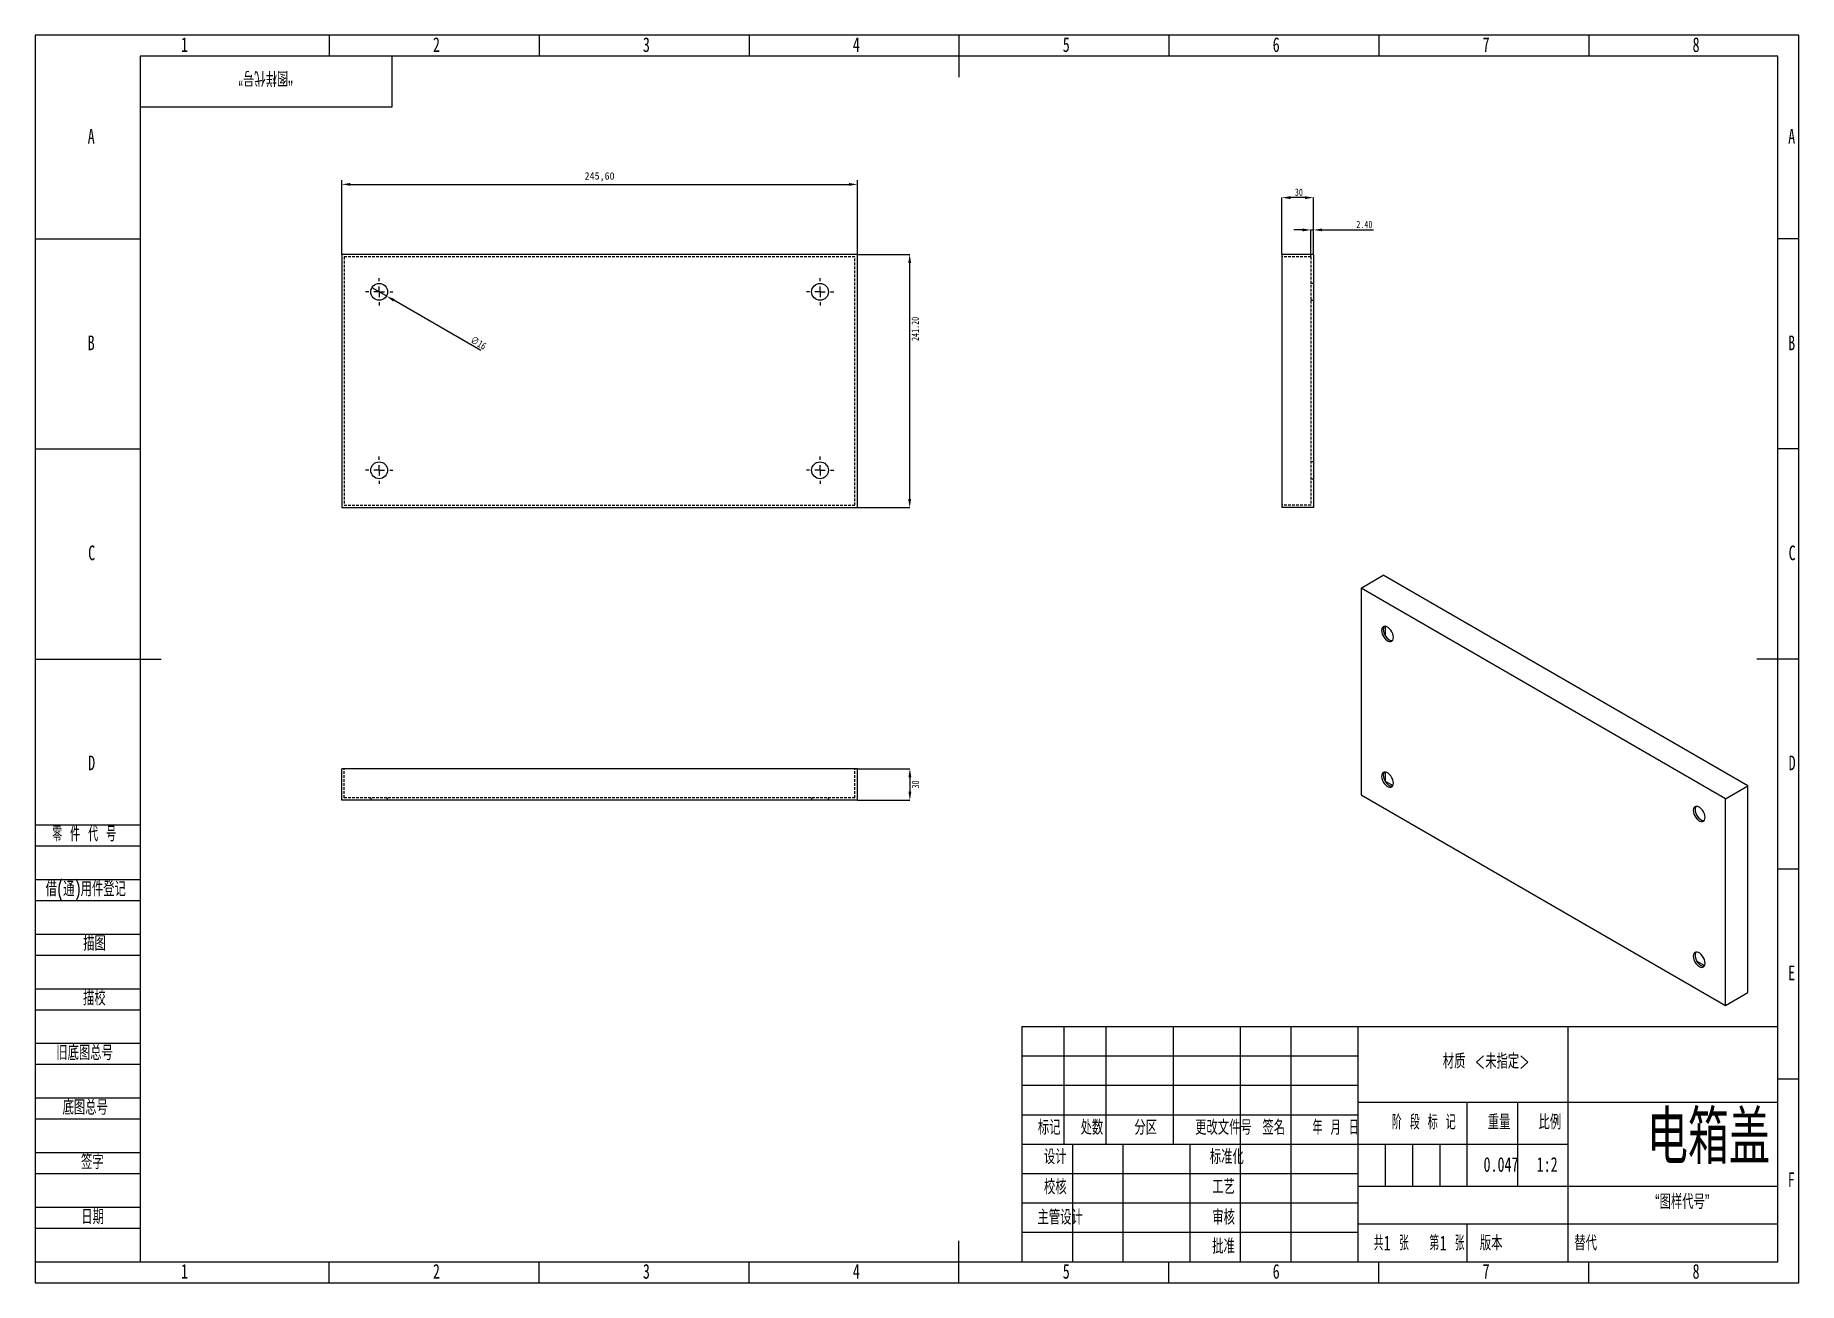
# Model space of a CAD drawing. Header units: millimetres. Extents: x -244 to 596, y -153 to 441.
import ezdxf

# ---------------------------------------------------------------- set-up
doc = ezdxf.new("R2010")
doc.units = ezdxf.units.MM
doc.header["$PDSIZE"] = -1
doc.linetypes.add('CENTERX2', pattern=[20.32, 12.7, -2.54, 2.54, -2.54])
doc.linetypes.add('HIDDEN', pattern=[1.905, 1.27, -0.635])
for name, color, linetype in [('10', 7, 'Continuous'), ('5', 7, 'Continuous'), ('9', 7, 'Continuous'), ('SLD-0', 7, 'Continuous')]:
    doc.layers.add(name, color=color, linetype=linetype)
doc.layers.add('中心线层', color=1, linetype='CENTERX2', lineweight=15)
doc.layers.add('标注层', color=4, linetype='Continuous', lineweight=15)
doc.styles.add('SLDTEXTSTYLE0', font='TXT', dxfattribs={"width": 0.7, "bigfont": 'bigfont'})
doc.styles.add('SLDTEXTSTYLE1', font='TXT', dxfattribs={"width": 0.62, "bigfont": 'bigfont'})
doc.styles.add('SLDTEXTSTYLE2', font='TXT', dxfattribs={"width": 0.614286, "bigfont": 'bigfont'})
doc.styles.add('SLDTEXTSTYLE3', font='TXT', dxfattribs={"width": 0.6, "bigfont": 'bigfont'})
doc.styles.add('SLDTEXTSTYLE4', font='TXT', dxfattribs={"width": 0.7})
doc.dimstyles.new('ISO-25', dxfattribs={"dimtxt": 2.5, "dimasz": 2.5, "dimexe": 1.25, "dimexo": 0.625, "dimtad": 1, "dimtxsty": 'Standard', "dimcen": 2.5, "dimadec": 0, "dimazin": 0, "dimtfac": 1, "dimtmove": 0, "dimatfit": 3, "dimfxl": 0, "dimarcsym": 0})
doc.dimstyles.new('SLDDIMSTYLE0', dxfattribs={"dimtxt": 3.5, "dimasz": 4.08, "dimexe": 0, "dimexo": 0.0625, "dimgap": 0.875, "dimtad": 2, "dimlfac": 2, "dimrnd": 1e-09, "dimzin": 4, "dimdsep": 46, "dimtxsty": 'SLDTEXTSTYLE4', "dimsah": 1, "dimcen": 0.09, "dimadec": 0, "dimazin": 1, "dimtfac": 1, "dimtofl": 0, "dimtmove": 0, "dimatfit": 3, "dimfxl": 0, "dimfrac": 2, "dimtolj": 1, "dimtzin": 12, "dimarcsym": 0})
doc.dimstyles.new('SLDDIMSTYLE1', dxfattribs={"dimtxt": 3.5, "dimasz": 4.08, "dimexe": 0, "dimexo": 0.0625, "dimgap": 0.875, "dimtad": 2, "dimlfac": 2, "dimrnd": 1e-09, "dimzin": 12, "dimdsep": 46, "dimtxsty": 'SLDTEXTSTYLE4', "dimblk1": 'NONE', "dimsah": 1, "dimcen": 0, "dimadec": 0, "dimazin": 3, "dimtfac": 1, "dimtmove": 0, "dimatfit": 3, "dimldrblk": 'NONE', "dimfxl": 0, "dimfrac": 2, "dimtolj": 1, "dimtzin": 12, "dimarcsym": 0})
doc.dimstyles.new('SLDDIMSTYLE2', dxfattribs={"dimtxt": 3.5, "dimasz": 4.08, "dimexe": 0, "dimexo": 0.0625, "dimgap": 0.875, "dimtad": 2, "dimlfac": 2, "dimrnd": 1e-09, "dimzin": 12, "dimdsep": 46, "dimtxsty": 'SLDTEXTSTYLE4', "dimsah": 1, "dimcen": 0.09, "dimadec": 0, "dimazin": 3, "dimtfac": 1, "dimtmove": 0, "dimatfit": 0, "dimfxl": 0, "dimfrac": 2, "dimtolj": 1, "dimtzin": 12, "dimarcsym": 0})
doc.dimstyles.new('SLDDIMSTYLE3', dxfattribs={"dimtxt": 3.5, "dimasz": 4.08, "dimexe": 0, "dimexo": 0.0625, "dimgap": 0.875, "dimtad": 2, "dimlfac": 2, "dimrnd": 1e-09, "dimzin": 4, "dimdsep": 46, "dimtxsty": 'SLDTEXTSTYLE4', "dimsah": 1, "dimcen": 0.09, "dimadec": 0, "dimazin": 1, "dimtfac": 1, "dimtmove": 0, "dimatfit": 0, "dimfxl": 0, "dimfrac": 2, "dimtolj": 1, "dimtzin": 12, "dimarcsym": 0})

# ---------------------------------------------------------------- blocks, each defined once
blk = doc.blocks.new('_D_1')
at = {"layer": 'Defpoints', "color": 0, "transparency": 16777216}
for p in [(147.12, 336.29), (172.02, 336.29), (147.12, 215.69)]:
    blk.add_point(p, dxfattribs=at)
at = {"layer": '标注层', "color": 0, "lineweight": -2, "transparency": 16777216}
for p, q in [((147.18, 336.29), (172.02, 336.29)), ((172.02, 219.77), (172.02, 332.21)), ((147.18, 215.69), (172.02, 215.69))]:
    blk.add_line(p, q, dxfattribs=at)
at = {"layer": '标注层', "color": 0, "transparency": 16777216}
for points in [[(171.34, 332.21), (172.7, 332.21), (172.02, 336.29)], [(171.34, 219.77), (172.7, 219.77), (172.02, 215.69)]]:
    blk.add_solid(points, dxfattribs=at)
at = {"layer": '标注层', "color": 0, "transparency": 16777216, "insert": (172.89, 300.82), "char_height": 3.5, "attachment_point": 2, "rotation": 90, "style": 'SLDTEXTSTYLE4'}
blk.add_mtext('\\A1;241.20', dxfattribs=at)
blk = doc.blocks.new('_D_2')
at = {"layer": '10', "color": 0, "lineweight": -2, "transparency": 16777216}
for p, q in [((-84.15, 320.49), (-77.22, 316.49)), ((-32.29, 290.55), (-73.68, 314.45))]:
    blk.add_line(p, q, dxfattribs=at)
at = {"layer": '10', "color": 0, "transparency": 16777216}
blk.add_solid([(-73.34, 315.04), (-74.02, 313.86), (-77.22, 316.49)], dxfattribs=at)
at = {"layer": 'Defpoints', "color": 0, "transparency": 16777216}
for p in [(-84.15, 320.49), (-77.22, 316.49)]:
    blk.add_point(p, dxfattribs=at)
at = {"layer": '10', "color": 0, "transparency": 16777216, "insert": (-35.81, 297.64), "char_height": 3.5, "attachment_point": 1, "rotation": 330, "style": 'SLDTEXTSTYLE4'}
blk.add_mtext('\\A1;∅16', dxfattribs=at)
blk = doc.blocks.new('_NONE')
blk = doc.blocks.new('SW_CENTERMARKSYMBOL_0')
at = {"layer": '10', "color": 0}
for p, q in [((-2.5, 0), (-3.25, 0)), ((0, 0), (-1.25, 0)), ((0, 2.5), (0, 3.25)), ((0, 0), (0, 1.25)), ((0, 0), (0, -1.25)), ((0, 0), (1.25, 0)), ((2.5, 0), (3.25, 0)), ((0, -2.5), (0, -3.25))]:
    blk.add_line(p, q, dxfattribs=at)
blk = doc.blocks.new('SW_CENTERMARKSYMBOL_1')
at = {"layer": '10', "color": 0}
for p, q in [((-2.5, 0), (-3.25, 0)), ((0, 0), (-1.25, 0)), ((0, 2.5), (0, 3.25)), ((0, 0), (0, 1.25)), ((0, 0), (0, -1.25)), ((0, 0), (1.25, 0)), ((2.5, 0), (3.25, 0)), ((0, -2.5), (0, -3.25))]:
    blk.add_line(p, q, dxfattribs=at)
blk = doc.blocks.new('SW_CENTERMARKSYMBOL_2')
at = {"layer": '10', "color": 0}
for p, q in [((-2.5, 0), (-3.25, 0)), ((0, 0), (-1.25, 0)), ((0, 2.5), (0, 3.25)), ((0, 0), (0, 1.25)), ((0, 0), (0, -1.25)), ((0, 0), (1.25, 0)), ((2.5, 0), (3.25, 0)), ((0, -2.5), (0, -3.25))]:
    blk.add_line(p, q, dxfattribs=at)
blk = doc.blocks.new('SW_CENTERMARKSYMBOL_3')
at = {"layer": '10', "color": 0}
for p, q in [((-2.5, 0), (-3.25, 0)), ((0, 0), (-1.25, 0)), ((0, 2.5), (0, 3.25)), ((0, 0), (0, 1.25)), ((0, 0), (0, -1.25)), ((0, 0), (1.25, 0)), ((2.5, 0), (3.25, 0)), ((0, -2.5), (0, -3.25))]:
    blk.add_line(p, q, dxfattribs=at)
blk = doc.blocks.new('_D_3')
at = {"layer": 'Defpoints', "color": 0, "transparency": 16777216}
for p in [(147.12, 91.39), (147.12, 76.39), (172.12, 76.39)]:
    blk.add_point(p, dxfattribs=at)
at = {"layer": '标注层', "color": 0, "lineweight": -2, "transparency": 16777216}
for p, q in [((147.18, 91.39), (172.12, 91.39)), ((172.12, 87.31), (172.12, 80.47)), ((147.18, 76.39), (172.12, 76.39))]:
    blk.add_line(p, q, dxfattribs=at)
at = {"layer": '标注层', "color": 0, "transparency": 16777216}
for points in [[(171.44, 87.31), (172.8, 87.31), (172.12, 91.39)], [(171.44, 80.47), (172.8, 80.47), (172.12, 76.39)]]:
    blk.add_solid(points, dxfattribs=at)
at = {"layer": '标注层', "color": 0, "transparency": 16777216, "insert": (172.99, 83.89), "char_height": 3.5, "attachment_point": 2, "rotation": 90, "style": 'SLDTEXTSTYLE4'}
blk.add_mtext('\\A1;30', dxfattribs=at)
blk = doc.blocks.new('_D_4')
at = {"layer": 'Defpoints', "color": 0, "transparency": 16777216}
for p in [(349.35, 363.32), (349.35, 336.29), (364.35, 336.29)]:
    blk.add_point(p, dxfattribs=at)
at = {"layer": '标注层', "color": 0, "lineweight": -2, "transparency": 16777216}
for p, q in [((349.35, 336.35), (349.35, 363.32)), ((360.27, 363.32), (353.43, 363.32)), ((364.35, 336.35), (364.35, 363.32))]:
    blk.add_line(p, q, dxfattribs=at)
at = {"layer": '标注层', "color": 0, "transparency": 16777216}
for points in [[(353.43, 364), (353.43, 362.64), (349.35, 363.32)], [(360.27, 364), (360.27, 362.64), (364.35, 363.32)]]:
    blk.add_solid(points, dxfattribs=at)
at = {"layer": '标注层', "color": 0, "transparency": 16777216, "insert": (357.42, 367.69), "char_height": 3.5, "attachment_point": 2, "style": 'SLDTEXTSTYLE4'}
blk.add_mtext('\\A1;30', dxfattribs=at)
blk = doc.blocks.new('_D_5')
at = {"layer": 'Defpoints', "color": 0, "transparency": 16777216}
for p in [(364.35, 347.94), (364.35, 336.29), (363.15, 335.09)]:
    blk.add_point(p, dxfattribs=at)
at = {"layer": '标注层', "color": 0, "lineweight": -2, "transparency": 16777216}
for p, q in [((359.07, 347.94), (354.99, 347.94)), ((363.15, 335.15), (363.15, 347.94)), ((363.15, 347.94), (364.35, 347.94)), ((364.35, 336.35), (364.35, 347.94)), ((368.43, 347.94), (392.95, 347.94))]:
    blk.add_line(p, q, dxfattribs=at)
at = {"layer": '标注层', "color": 0, "transparency": 16777216}
for points in [[(359.07, 348.62), (359.07, 347.26), (363.15, 347.94)], [(368.43, 348.62), (368.43, 347.26), (364.35, 347.94)]]:
    blk.add_solid(points, dxfattribs=at)
at = {"layer": '标注层', "color": 0, "transparency": 16777216, "insert": (388.61, 352.32), "char_height": 3.5, "attachment_point": 2, "style": 'SLDTEXTSTYLE4'}
blk.add_mtext('\\A1;2.40', dxfattribs=at)
blk = doc.blocks.new('*D12')
at = {"layer": 'Defpoints', "color": 0, "transparency": 16777216}
for p in [(147.12, 369.63), (-98.48, 336.29), (147.12, 336.29)]:
    blk.add_point(p, dxfattribs=at)
at = {"layer": '标注层', "color": 0, "lineweight": -2, "transparency": 16777216}
for p, q in [((-98.48, 336.29), (-98.48, 371.63)), ((-94.4, 369.63), (143.04, 369.63)), ((147.12, 336.29), (147.12, 371.63))]:
    blk.add_line(p, q, dxfattribs=at)
at = {"layer": '标注层', "color": 0, "transparency": 16777216}
for points in [[(-94.4, 370.31), (-94.4, 368.95), (-98.48, 369.63)], [(143.04, 370.31), (143.04, 368.95), (147.12, 369.63)]]:
    blk.add_solid(points, dxfattribs=at)
at = {"layer": '标注层', "color": 0, "transparency": 16777216, "insert": (24.32, 373.2), "char_height": 3.5, "attachment_point": 5}
blk.add_mtext('245,60', dxfattribs=at)

msp = doc.modelspace()

# ---------------------------------------------------------------- linework, layer by layer
at = {"color": 7, "linetype": 'Continuous', "lineweight": 15}
for p, q in [((-98.481, 336.2912), (-98.481, 215.6912)), ((147.119, 336.2912), (-98.481, 336.2912)), ((147.119, 215.6912), (147.119, 336.2912)), ((364.3453, 336.2912), (349.3453, 336.2912)), ((349.3453, 336.2912), (349.3453, 215.6912)), ((364.3453, 336.2912), (364.3453, 215.6912)), ((-98.481, 215.6912), (147.119, 215.6912)), ((364.3453, 215.6912), (349.3453, 215.6912)), ((387.0165, 177.3642), (397.6231, 183.4873)), ((560.6819, 77.1093), (387.0165, 177.3642)), ((387.0165, 177.3642), (387.0165, 78.8894)), ((571.2885, 83.2324), (397.6231, 183.4873)), ((398.4716, 159.2104), (398.4716, 154.8641)), ((-98.481, 76.3888), (-98.481, 91.3888)), ((147.119, 91.3888), (-98.481, 91.3888)), ((147.119, 76.3888), (147.119, 91.3888)), ((398.4523, 85.4913), (398.4716, 85.5025)), ((398.4716, 89.8044), (398.4716, 85.5025)), ((398.4716, 85.5025), (402.1945, 83.3533)), ((147.119, 76.3888), (-98.481, 76.3888)), ((387.0165, 78.8894), (560.6819, -21.3655)), ((560.6819, 77.1093), (571.2885, 83.2324)), ((560.6819, -21.3655), (560.6819, 77.1093)), ((571.2885, -15.2424), (571.2885, 83.2324)), ((546.9256, -0.1982), (550.6869, -2.3696)), ((560.6819, -21.3655), (571.2885, -15.2424))]:
    msp.add_line(p, q, dxfattribs=at)
at = {"color": 7, "linetype": 'HIDDEN', "lineweight": 0}
for p, q in [((-97.281, 335.0912), (-97.281, 216.8912)), ((145.919, 335.0912), (-97.281, 335.0912)), ((145.919, 216.8912), (145.919, 335.0912)), ((363.1453, 335.0912), (349.3453, 335.0912)), ((363.1453, 335.0912), (363.1453, 216.8912)), ((364.3453, 322.4912), (363.1453, 322.4912)), ((363.1453, 314.4912), (364.3453, 314.4912)), ((364.3453, 237.4912), (363.1453, 237.4912)), ((363.1453, 229.4912), (364.3453, 229.4912)), ((-97.281, 216.8912), (145.919, 216.8912)), ((363.1453, 216.8912), (349.3453, 216.8912)), ((-97.281, 77.5888), (-97.281, 91.3888)), ((145.919, 77.5888), (145.919, 91.3888)), ((145.919, 77.5888), (-97.281, 77.5888)), ((-84.681, 77.5888), (-84.681, 76.3888)), ((-76.681, 76.3888), (-76.681, 77.5888)), ((125.319, 77.5888), (125.319, 76.3888)), ((133.319, 76.3888), (133.319, 77.5888))]:
    msp.add_line(p, q, dxfattribs=at)
at = {"color": 7, "linetype": 'Continuous', "lineweight": 15, "flags": 128}
for points in [[(402.4314, 153.931), (402.3492, 154.76), (402.1074, 155.6358), (401.7201, 156.5075), (401.2097, 157.3242), (400.6059, 158.0387), (399.9439, 158.6093), (399.262, 159.0029), (398.6, 159.1967), (397.9962, 159.1793), (397.4859, 158.9518), (397.0985, 158.5274), (396.8567, 157.9308), (396.7745, 157.1966), (396.8567, 156.3675), (397.0985, 155.4917), (397.4859, 154.6201), (397.9962, 153.8033), (398.6, 153.0889), (399.262, 152.5182), (399.9439, 152.1246), (400.6059, 151.9309), (401.2097, 151.9482), (401.7201, 152.1757), (402.1074, 152.6001), (402.3492, 153.1968), (402.4314, 153.931)], [(398.0729, 159.1941), (397.947, 159.0173), (397.7053, 158.4206), (397.6231, 157.6864), (397.7053, 156.8573), (397.947, 155.9815), (398.3344, 155.1099), (398.8448, 154.2932), (399.4485, 153.5787), (400.1106, 153.0081), (400.7924, 152.6145), (401.4545, 152.4207), (401.9816, 152.4233)], [(396.7745, 87.7906), (396.8567, 86.9615), (397.0985, 86.0857), (397.4859, 85.2141), (397.9962, 84.3974), (398.6, 83.6829), (399.262, 83.1123), (399.9439, 82.7186), (400.6059, 82.5249), (401.2097, 82.5423), (401.7201, 82.7698), (402.1074, 83.1942), (402.3492, 83.7908), (402.4314, 84.525), (402.3492, 85.3541), (402.1074, 86.2299), (401.7201, 87.1015), (401.2097, 87.9183), (400.6059, 88.6327), (399.9439, 89.2033), (399.262, 89.597), (398.6, 89.7907), (397.9962, 89.7734), (397.4859, 89.5459), (397.0985, 89.1215), (396.8567, 88.5248), (396.7745, 87.7906)], [(398.0729, 89.7881), (397.947, 89.6113), (397.7053, 89.0147), (397.6231, 88.2805), (397.7053, 87.4514), (397.947, 86.5756), (398.3344, 85.704), (398.8448, 84.8872), (399.4485, 84.1727), (400.1106, 83.6021), (400.7924, 83.2085), (401.4545, 83.0147), (401.9816, 83.0174)], [(545.267, 71.4737), (545.3492, 70.6446), (545.5909, 69.7688), (545.9783, 68.8972), (546.4887, 68.0805), (547.0924, 67.366), (547.7545, 66.7954), (548.4363, 66.4018), (549.0984, 66.208), (549.7021, 66.2254), (550.2125, 66.4529), (550.5998, 66.8773), (550.8416, 67.4739), (550.9238, 68.2081), (550.8416, 69.0372), (550.5998, 69.913), (550.2125, 70.7846), (549.7021, 71.6014), (549.0984, 72.3158), (548.4363, 72.8865), (547.7545, 73.2801), (547.0924, 73.4738), (546.4887, 73.4565), (545.9783, 73.229), (545.5909, 72.8046), (545.3492, 72.2079), (545.267, 71.4737)], [(546.5653, 73.4712), (546.4395, 73.2944), (546.1977, 72.6978), (546.1155, 71.9636), (546.1977, 71.1345), (546.4395, 70.2587), (546.8268, 69.3871), (547.3372, 68.5703), (547.9409, 67.8559), (548.603, 67.2852), (549.2848, 66.8916), (549.9469, 66.6978), (550.474, 66.7005)], [(550.9238, -1.1979), (550.8416, -0.3688), (550.5998, 0.507), (550.2125, 1.3786), (549.7021, 2.1954), (549.0984, 2.9099), (548.4363, 3.4805), (547.7545, 3.8741), (547.0924, 4.0679), (546.4887, 4.0505), (545.9783, 3.823), (545.5909, 3.3986), (545.3492, 2.802), (545.267, 2.0678), (545.3492, 1.2387), (545.5909, 0.3629), (545.9783, -0.5087), (546.4887, -1.3255), (547.0924, -2.04), (547.7545, -2.6106), (548.4363, -3.0042), (549.0984, -3.198), (549.7021, -3.1806), (550.2125, -2.9531), (550.5998, -2.5287), (550.8416, -1.9321), (550.9238, -1.1979)], [(546.5653, 4.0652), (546.4395, 3.8884), (546.1977, 3.2918), (546.1155, 2.5576), (546.1977, 1.7285), (546.4395, 0.8527), (546.8268, -0.0189), (547.3372, -0.8357), (547.9409, -1.5501), (548.603, -2.1207), (549.2848, -2.5144), (549.9469, -2.7081), (550.474, -2.7055)]]:
    msp.add_lwpolyline(points, dxfattribs=at)
at = {"color": 7, "linetype": 'Continuous', "lineweight": 15}
for centre in [(-80.681, 318.4912), (129.319, 318.4912), (-80.681, 233.4912), (129.319, 233.4912)]:
    msp.add_circle(centre, 4, dxfattribs=at)
at = {"layer": '10', "color": 7}
for p, q in [((-244.4945, 64.6284), (-194.4945, 64.6284)), ((-244.4945, 54.6284), (-194.4945, 54.6284)), ((-244.4945, 38.6284), (-194.4945, 38.6284)), ((-244.4945, 28.6284), (-194.4945, 28.6284)), ((-244.4945, 12.6284), (-194.4945, 12.6284)), ((-244.4945, 2.6284), (-194.4945, 2.6284)), ((-244.4945, -13.3716), (-194.4945, -13.3716)), ((-244.4945, -23.3716), (-194.4945, -23.3716)), ((-244.4945, -39.3716), (-194.4945, -39.3716)), ((-244.4945, -49.3716), (-194.4945, -49.3716)), ((225.5055, -45.3716), (385.5055, -45.3716)), ((-244.4945, -65.3716), (-194.4945, -65.3716)), ((225.5055, -59.3716), (385.5055, -59.3716)), ((-244.4945, -75.3716), (-194.4945, -75.3716)), ((-244.4945, -91.3716), (-194.4945, -91.3716)), ((-244.4945, -101.3716), (-194.4945, -101.3716)), ((-244.4945, -117.3716), (-194.4945, -117.3716)), ((-244.4945, -127.3716), (-194.4945, -127.3716))]:
    msp.add_line(p, q, dxfattribs=at)
at = {"layer": '10', "color": 7, "lineweight": 15}
for p, q in [((245.5055, -31.3716), (245.5055, -87.3716)), ((265.5055, -31.3716), (265.5055, -87.3716)), ((297.5055, -31.3716), (297.5055, -87.3716)), ((329.5055, -31.3716), (329.5055, -143.3716)), ((353.5055, -31.3716), (353.5055, -143.3716)), ((385.5055, -31.3716), (385.5055, -143.3716)), ((485.5055, -31.3716), (485.5055, -87.3716)), ((225.5055, -73.3716), (385.5055, -73.3716)), ((385.5055, -67.3716), (585.5055, -67.3716)), ((437.4779, -67.3716), (437.4779, -107.3716)), ((461.5055, -67.3716), (461.5055, -107.3716)), ((225.5055, -87.3716), (485.5055, -87.3716)), ((249.5055, -87.3716), (249.5055, -143.3716)), ((273.5055, -87.3716), (273.5055, -143.3716)), ((305.5055, -87.3716), (305.5055, -143.3716)), ((485.5055, -87.3716), (485.5055, -143.3716)), ((225.5055, -101.3716), (385.5055, -101.3716)), ((385.5055, -107.3716), (585.5055, -107.3716)), ((225.5055, -115.3716), (385.5055, -115.3716)), ((385.5055, -125.3716), (585.5055, -125.3716)), ((225.5055, -129.3716), (385.5055, -129.3716))]:
    msp.add_line(p, q, dxfattribs=at)
at = {"layer": '5'}
for p, q in [((-104.4945, 440.6284), (-104.4945, 430.6284)), ((-4.4945, 440.6284), (-4.4945, 430.6284)), ((95.5055, 440.6284), (95.5055, 430.6284)), ((295.5055, 440.6284), (295.5055, 430.6284)), ((395.5055, 440.6284), (395.5055, 430.6284)), ((495.5055, 440.6284), (495.5055, 430.6284)), ((-244.4945, 343.6284), (-194.4945, 343.6284)), ((595.5055, 343.6284), (585.5055, 343.6284)), ((-244.4945, 243.6284), (-194.4945, 243.6284)), ((595.5055, 243.6284), (585.5055, 243.6284)), ((595.5055, 43.6284), (585.5055, 43.6284)), ((595.5055, -56.3716), (585.5055, -56.3716)), ((-104.4945, -153.3716), (-104.4945, -143.3716)), ((-4.4945, -153.3716), (-4.4945, -143.3716)), ((95.5055, -153.3716), (95.5055, -143.3716)), ((295.5055, -153.3716), (295.5055, -143.3716)), ((395.5055, -153.3716), (395.5055, -143.3716)), ((495.5055, -153.3716), (495.5055, -143.3716))]:
    msp.add_line(p, q, dxfattribs=at)
at = {"layer": '5', "lineweight": 15}
for p, q in [((195.5055, 440.6284), (195.5055, 420.6284)), ((-244.4945, 143.6284), (-184.4945, 143.6284)), ((595.5055, 143.6284), (575.5055, 143.6284)), ((195.5055, -153.3716), (195.5055, -133.3716))]:
    msp.add_line(p, q, dxfattribs=at)
at = {"layer": '5', "color": 7, "lineweight": 15}
for p, q in [((585.5055, 430.6284), (-194.4945, 430.6284)), ((-194.4945, 430.6284), (-194.4945, -143.3716)), ((-74.4945, 406.6284), (-74.4945, 430.6284)), ((585.5055, -143.3716), (585.5055, 430.6284)), ((-194.4945, 406.6284), (-74.4945, 406.6284)), ((225.5055, -31.3716), (585.5055, -31.3716)), ((225.5055, -31.3716), (225.5055, -143.3716)), ((-244.4945, -143.3716), (585.5055, -143.3716))]:
    msp.add_line(p, q, dxfattribs=at)
at = {"layer": '9', "color": 7}
for p, q in [((595.5055, 440.6284), (-244.4945, 440.6284)), ((-244.4945, 440.6284), (-244.4945, -153.3716)), ((595.5055, 143.6284), (595.5055, 440.6284)), ((595.5055, -153.3716), (595.5055, 143.6284)), ((-244.4945, -153.3716), (595.5055, -153.3716))]:
    msp.add_line(p, q, dxfattribs=at)
at = {"layer": 'SLD-0'}
for p, q in [((398.5055, -87.3716), (398.5055, -107.3716)), ((411.5055, -87.3716), (411.5055, -107.3716)), ((424.5055, -87.3716), (424.5055, -107.3716))]:
    msp.add_line(p, q, dxfattribs=at)
at = {"layer": 'SLD-0', "lineweight": 15}
msp.add_line((437.4779, -125.3716), (437.4779, -143.3716), dxfattribs=at)

# ---------------------------------------------------------------- block references
at = {"layer": '中心线层', "xscale": 2, "yscale": 2, "zscale": 2}
for name, p in [('SW_CENTERMARKSYMBOL_0', (-80.681, 318.4912)), ('SW_CENTERMARKSYMBOL_3', (129.319, 318.4912)), ('SW_CENTERMARKSYMBOL_1', (-80.681, 233.4912)), ('SW_CENTERMARKSYMBOL_2', (129.319, 233.4912))]:
    msp.add_blockref(name, p, dxfattribs=at)

# ---------------------------------------------------------------- texts
at = {"layer": '10'}
for s, insert, char_height, attachment_point, style in [('1', (-173.4056, 439.6694), 7, 2, 'SLDTEXTSTYLE4'), ('2', (-53.4056, 439.6694), 7, 2, 'SLDTEXTSTYLE4'), ('3', (46.5944, 439.6694), 7, 2, 'SLDTEXTSTYLE4'), ('4', (146.5944, 439.6694), 7, 2, 'SLDTEXTSTYLE4'), ('5', (246.5944, 439.6694), 7, 2, 'SLDTEXTSTYLE4'), ('6', (346.5993, 439.6694), 7, 2, 'SLDTEXTSTYLE4'), ('7', (446.5993, 439.6694), 7, 2, 'SLDTEXTSTYLE4'), ('8', (546.5993, 439.6694), 7, 2, 'SLDTEXTSTYLE4'), ('A', (-217.8539, 396.0527), 7, 2, 'SLDTEXTSTYLE4'), ('A', (592.1461, 396.0527), 7, 2, 'SLDTEXTSTYLE4'), ('B', (-217.8539, 297.6694), 7, 2, 'SLDTEXTSTYLE4'), ('B', (592.1461, 297.6694), 7, 2, 'SLDTEXTSTYLE4'), ('C', (-217.64, 197.6694), 7, 2, 'SLDTEXTSTYLE4'), ('C', (592.36, 197.6694), 7, 2, 'SLDTEXTSTYLE4'), ('D', (-217.6351, 97.6694), 7, 2, 'SLDTEXTSTYLE4'), ('D', (592.3649, 97.6694), 7, 2, 'SLDTEXTSTYLE4'), ('E', (592.1413, -2.3306), 7, 2, 'SLDTEXTSTYLE4'), ('\\M+18DDE质 <\\M+196A2\\M+18E77\\M+192E8>', (446.6675, -44.4092), 7, 2, 'SLDTEXTSTYLE0'), ('电\\M+194A0\\M+1E1B3', (552.4812, -71.4899), 25.4, 2, 'SLDTEXTSTYLE0'), ('0.047', (453.6956, -93.5617), 7, 2, 'SLDTEXTSTYLE4'), ('1:2', (475.6742, -93.5617), 7, 2, 'SLDTEXTSTYLE4'), ('F', (591.9541, -100.8306), 7, 2, 'SLDTEXTSTYLE4'), ('\\M+18167图样\\M+191E3\\M+18D86\\M+18168', (540.0106, -111.2723), 7, 2, 'SLDTEXTSTYLE0'), ('1', (397.7902, -130.9696), 7, 1, 'SLDTEXTSTYLE4'), ('1', (424.4644, -130.9696), 7, 1, 'SLDTEXTSTYLE4'), ('1', (-173.4056, -144.4473), 7, 2, 'SLDTEXTSTYLE4'), ('2', (-53.4056, -144.4473), 7, 2, 'SLDTEXTSTYLE4'), ('3', (46.5944, -144.4473), 7, 2, 'SLDTEXTSTYLE4'), ('4', (146.5944, -144.4473), 7, 2, 'SLDTEXTSTYLE4'), ('5', (246.5944, -144.4473), 7, 2, 'SLDTEXTSTYLE4'), ('6', (346.5993, -144.4473), 7, 2, 'SLDTEXTSTYLE4'), ('7', (446.5993, -144.4473), 7, 2, 'SLDTEXTSTYLE4'), ('8', (546.5993, -144.4473), 7, 2, 'SLDTEXTSTYLE4')]:
    msp.add_mtext(s, dxfattribs=dict(at, insert=insert, char_height=char_height, attachment_point=attachment_point, style=style))
at = {"layer": '10', "color": 7, "char_height": 7}
for s, insert, attachment_point, style in [('\\M+197EB \\M+18C8F \\M+191E3 \\M+18D86', (-236.4483, 63.8179), 1, 'SLDTEXTSTYLE2'), ('\\M+18ED8(\\M+192CA)\\M+19770\\M+18C8F\\M+1936F记', (-239.547, 37.6268), 1, 'SLDTEXTSTYLE0'), ('\\M+19560图', (-216.2716, 11.7335), 2, 'SLDTEXTSTYLE0'), ('\\M+19560\\M+18D5A', (-216.3366, -14.3375), 2, 'SLDTEXTSTYLE0'), ('\\M+18B8C\\M+192EA图总\\M+18D86', (-234.4945, -40.3965), 1, 'SLDTEXTSTYLE0'), ('\\M+192EA图总\\M+18D86', (-231.4945, -66.3989), 1, 'SLDTEXTSTYLE0'), ('标记', (238.4894, -75.9383), 2, 'SLDTEXTSTYLE0'), ('处\\M+19094', (258.8403, -75.9383), 2, 'SLDTEXTSTYLE0'), ('\\M+195AA\\M+18BE6', (284.4335, -75.9383), 2, 'SLDTEXTSTYLE0'), ('\\M+18D58\\M+189FC\\M+195B6\\M+18C8F\\M+18D86', (321.4703, -75.9383), 2, 'SLDTEXTSTYLE0'), ('签\\M+196BC', (345.4425, -75.9383), 2, 'SLDTEXTSTYLE0'), ('\\M+1944E \\M+18C8E \\M+193FA', (374.9313, -75.9383), 2, 'SLDTEXTSTYLE1'), ('阶 \\M+19269 标 记', (416.8814, -73.3834), 2, 'SLDTEXTSTYLE2'), ('\\M+18F64\\M+197CA', (452.769, -73.3834), 2, 'SLDTEXTSTYLE0'), ('\\M+194E4\\M+197E1', (476.9521, -73.3834), 2, 'SLDTEXTSTYLE0'), ('签\\M+18E9A', (-217.3243, -92.2978), 2, 'SLDTEXTSTYLE0'), ('设计', (241.3687, -89.9029), 2, 'SLDTEXTSTYLE0'), ('标\\M+18F79\\M+189BB', (323.0918, -89.9029), 2, 'SLDTEXTSTYLE0'), ('\\M+18D5A\\M+18A6A', (241.3669, -104.2594), 2, 'SLDTEXTSTYLE0'), ('\\M+18D48艺', (321.5381, -104.1745), 2, 'SLDTEXTSTYLE0'), ('\\M+193FA\\M+18AFA', (-217.1699, -118.4981), 2, 'SLDTEXTSTYLE0'), ('\\M+18EE5\\M+18AC7设计', (243.6917, -118.7114), 2, 'SLDTEXTSTYLE0'), ('审\\M+18A6A', (321.5369, -118.7114), 2, 'SLDTEXTSTYLE0'), ('\\M+194E1\\M+18F79', (321.501, -132.4895), 2, 'SLDTEXTSTYLE0'), ('\\M+18BA4  张', (401.4245, -130.9696), 2, 'SLDTEXTSTYLE3'), ('\\M+191E6  张', (427.9514, -130.9696), 2, 'SLDTEXTSTYLE3'), ('\\M+194C5\\M+1967B', (448.9892, -130.9696), 2, 'SLDTEXTSTYLE0')]:
    msp.add_mtext(s, dxfattribs=dict(at, insert=insert, attachment_point=attachment_point, style=style))
at = {"layer": 'SLD-0', "insert": (-134.7717, 416.675), "char_height": 7, "attachment_point": 2, "rotation": 180, "style": 'SLDTEXTSTYLE0'}
msp.add_mtext('\\M+18167图样\\M+191E3\\M+18D86\\M+18168', dxfattribs=at)
at = {"layer": 'SLD-0', "insert": (488.6273, -130.9696), "char_height": 7, "attachment_point": 1, "style": 'SLDTEXTSTYLE0'}
msp.add_mtext('\\M+191D6\\M+191E3', dxfattribs=at)

# ---------------------------------------------------------------- dimensions: what is measured, and where the dimension line sits
at = {"layer": '10'}
dim = msp.add_diameter_dim_2p(p1=(-84.1451, 320.4912), p2=(-77.2169, 316.4912), dimstyle='SLDDIMSTYLE1', dxfattribs=at)
dim.commit()
dim.dimension.update_dxf_attribs({"geometry": '_D_2', "text_midpoint": (-35.5225, 292.419), "dimtype": 163})
at = {"layer": '标注层'}
dim = msp.add_linear_dim(base=(147.119, 369.6329), p1=(-98.481, 336.2912), p2=(147.119, 336.2912), dimstyle='ISO-25', override={"dimtxt": 3.5, "dimasz": 4.08, "dimexe": 2, "dimexo": 0, "dimgap": 1.524, "dimtih": 1, "dimtoh": 1, "dimzin": 0, "dimadec": 2, "dimtzin": 0}, dxfattribs=at)
dim.commit()
dim.dimension.update_dxf_attribs({"geometry": '*D12', "text_midpoint": (24.319, 373.1985)})
for base, p1, p2, dimstyle, picture, middle in [((349.3453, 363.3174), (364.3453, 336.2912), (349.3453, 336.2912), 'SLDDIMSTYLE2', '_D_4', (357.4229, 363.3174)), ((364.3453, 347.9409), (363.1453, 335.0912), (364.3453, 336.2912), 'SLDDIMSTYLE3', '_D_5', (388.6067, 347.9409))]:
    dim = msp.add_linear_dim(base=base, p1=p1, p2=p2, dimstyle=dimstyle, dxfattribs=at)
    dim.commit()
    dim.dimension.update_dxf_attribs({"geometry": picture, "text_midpoint": middle, "dimtype": 160})
for base, p1, p2, dimstyle, picture, middle in [((172.0194, 336.2912), (147.119, 215.6912), (147.119, 336.2912), 'SLDDIMSTYLE0', '_D_1', (172.0194, 300.8206)), ((172.119, 76.3888), (147.119, 91.3888), (147.119, 76.3888), 'SLDDIMSTYLE2', '_D_3', (172.119, 83.8888))]:
    dim = msp.add_linear_dim(base=base, p1=p1, p2=p2, angle=90, dimstyle=dimstyle, dxfattribs=at)
    dim.commit()
    dim.dimension.update_dxf_attribs({"geometry": picture, "text_midpoint": middle, "dimtype": 160})

doc.saveas('drawing.dxf')
